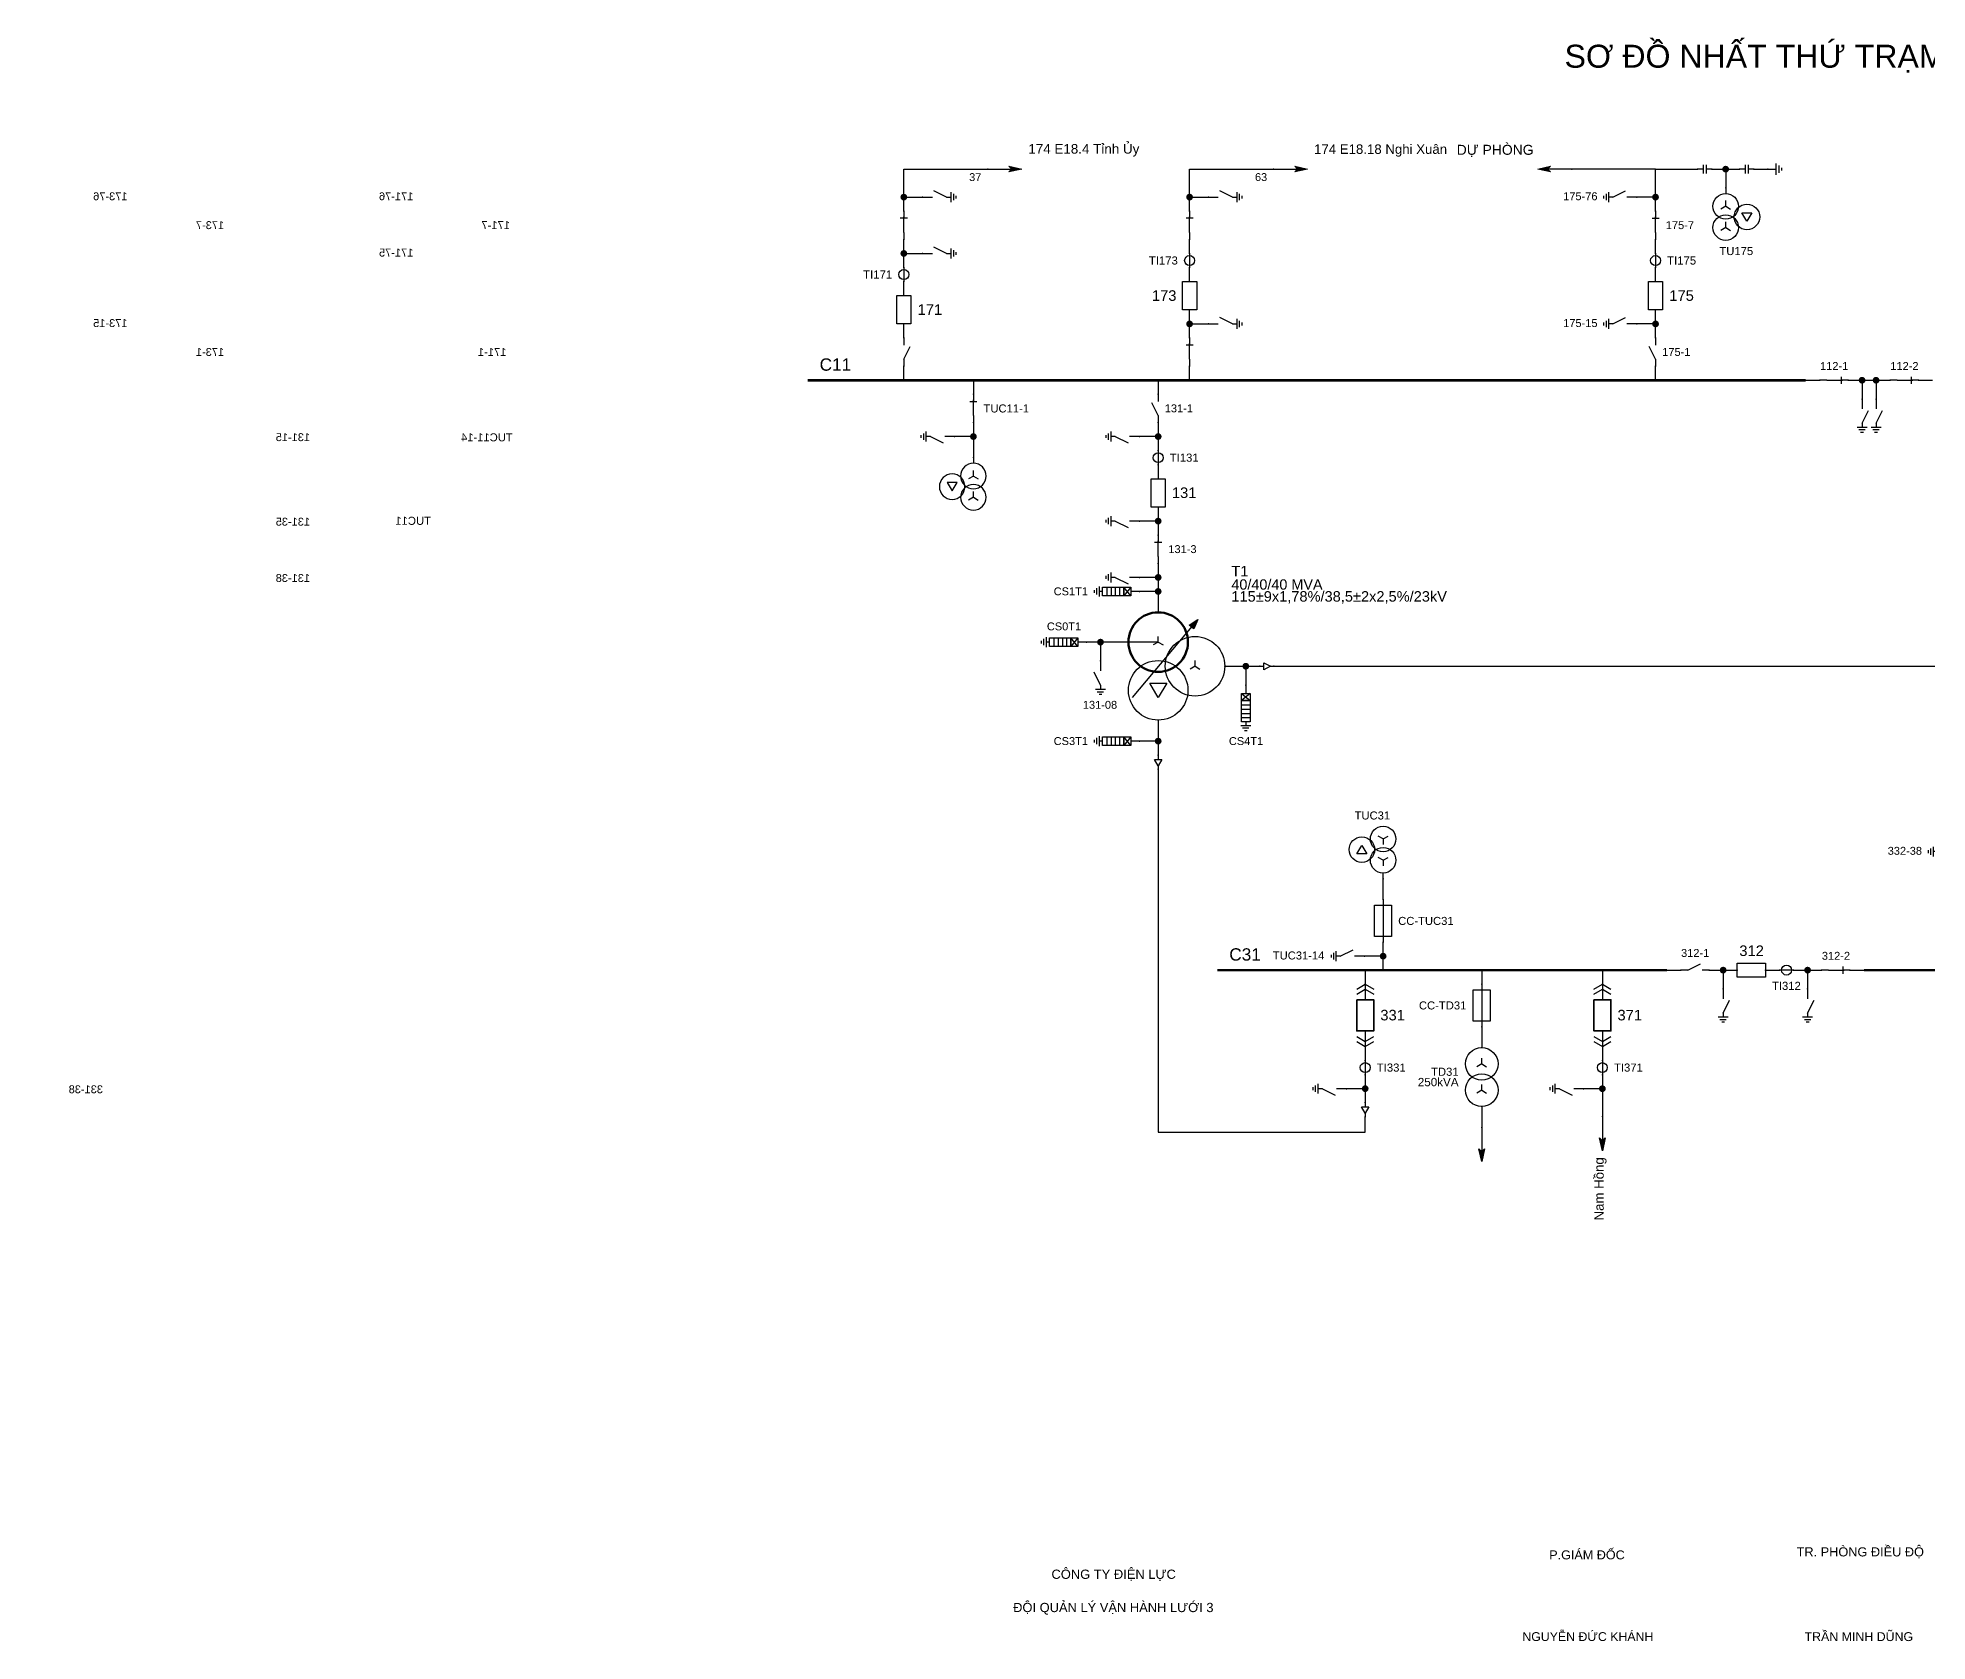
# Model space of a CAD drawing. Header units: millimetres. Extents: x -386 to 411, y 7 to 290.
# Drawn here: x -114.7 to 218.6, y 7.4 to 290.1 of the extents above; entities that cross this region are included whole.
import ezdxf

# ---------------------------------------------------------------- set-up
doc = ezdxf.new("R2010")
doc.units = ezdxf.units.MM
for name, color, linetype, lineweight in [('BUSBAR_110KV', 1, 'Continuous', 50), ('BUSBAR_35KV', 30, 'Continuous', 50), ('GROUND', 3, 'Continuous', 25), ('HV_110KV', 1, 'Continuous', 25), ('MV_22KV', 5, 'Continuous', 25), ('MV_35KV', 30, 'Continuous', 25), ('SLD_OTHER', 7, 'Continuous', 25)]:
    doc.layers.add(name, color=color, linetype=linetype, lineweight=lineweight)
doc.layers.add('SYM_PORTS', color=8, linetype='Continuous', plot=False)
doc.layers.add('TEXT', color=7, linetype='Continuous')
doc.styles.add('SLD_TEXT', font='arial.ttf')

# ---------------------------------------------------------------- blocks, each defined once
blk = doc.blocks.new('SYM_DISCONNECTOR_OPEN')
at = {"lineweight": 25}
for points in [[(0, -1.25), (-1.125, 1)], [(0, 2.5), (0, 1.25)], [(0, -1.25), (0, -2.5)]]:
    blk.add_lwpolyline(points, dxfattribs=at)
at = {"layer": 'SYM_PORTS'}
for p in [(0, 2.5), (0, -2.5)]:
    blk.add_point(p, dxfattribs=at)
blk.add_attdef('DEVICE_CODE', (1, -0.5), '', height=2)
blk = doc.blocks.new('SYM_CIRCUIT_BREAKER')
at = {"lineweight": 25}
blk.add_lwpolyline([(-1.25, 2.5), (1.25, 2.5), (1.25, -2.5), (-1.25, -2.5)], close=True, dxfattribs=at)
at = {"layer": 'SYM_PORTS'}
for p in [(0, 2.5), (0, -2.5)]:
    blk.add_point(p, dxfattribs=at)
blk.add_attdef('DEVICE_CODE', (2.25, -0.5), '', height=2)
at = {"flags": 1}
blk.add_attdef('RATING', (2.25, -3.5), '', height=2, dxfattribs=at)
blk = doc.blocks.new('SYM_CURRENT_TRANSFORMER')
at = {"lineweight": 25}
blk.add_lwpolyline([(0, 1.25), (0, -1.25)], dxfattribs=at)
blk.add_circle((0, 0), 0.875, dxfattribs=at)
at = {"layer": 'SYM_PORTS'}
for p in [(0, 1.25), (0, -1.25)]:
    blk.add_point(p, dxfattribs=at)
blk.add_attdef('DEVICE_CODE', (1.875, -1.75), '', height=2)
at = {"flags": 1}
blk.add_attdef('RATIO', (1.875, -4.75), '', height=2, dxfattribs=at)
blk = doc.blocks.new('SYM_EARTHING_SWITCH_OPEN')
at = {"lineweight": 25}
for points in [[(0, -1.25), (-1.125, 1)], [(0, 3), (0, 1.25)], [(-0.875, -2), (0.875, -2)], [(-0.5625, -2.4375), (0.5625, -2.4375)], [(-0.25, -2.875), (0.25, -2.875)], [(0, -1.25), (0, -2)]]:
    blk.add_lwpolyline(points, dxfattribs=at)
at = {"layer": 'SYM_PORTS'}
blk.add_point((0, 3), dxfattribs=at)
blk.add_attdef('DEVICE_CODE', (1.875, 0), '', height=2)
blk = doc.blocks.new('SYM_DISCONNECTOR_CLOSED')
at = {"lineweight": 25}
for points in [[(-0.625, 1.25), (0.625, 1.25)], [(0, 2.5), (0, 1.25)], [(0, -1.25), (0, 1.5)], [(0, -1.25), (0, -2.5)]]:
    blk.add_lwpolyline(points, dxfattribs=at)
at = {"layer": 'SYM_PORTS'}
for p in [(0, 2.5), (0, -2.5)]:
    blk.add_point(p, dxfattribs=at)
blk.add_attdef('DEVICE_CODE', (1.625, -0.5), '', height=2)
blk = doc.blocks.new('SYM_LINE_FEEDER_ARROW')
blk.add_hatch(color=7).paths.add_polyline_path([(0, -3), (-0.5, -0.75), (0, -1.25), (0.5, -0.75)])
at = {"lineweight": 25}
blk.add_lwpolyline([(0, 3), (0, -1.25)], dxfattribs=at)
blk.add_lwpolyline([(0, -3), (-0.5, -0.75), (0, -1.25), (0.5, -0.75)], close=True, dxfattribs=at)
at = {"layer": 'SYM_PORTS'}
blk.add_point((0, 3), dxfattribs=at)
blk.add_attdef('LINE_NAME', (1.5, 0), '', height=2)
blk = doc.blocks.new('SYM_COUPLING_CAPACITOR')
at = {"lineweight": 25}
for points in [[(-0.75, 0.25), (0.75, 0.25)], [(0, 1.25), (0, 0.25)], [(-0.75, -0.25), (0.75, -0.25)], [(0, -0.25), (0, -1.25)]]:
    blk.add_lwpolyline(points, dxfattribs=at)
at = {"layer": 'SYM_PORTS'}
for p in [(0, 1.25), (0, -1.25)]:
    blk.add_point(p, dxfattribs=at)
blk.add_attdef('DEVICE_CODE', (1.75, -1.75), '', height=2)
blk = doc.blocks.new('SYM_VOLTAGE_TRANSFORMER')
at = {"lineweight": 25}
for points in [[(0, 4.625), (0, 3.625)], [(0, 1.375), (-0.8625, 0.875)], [(0, 1.375), (0, 2.375)], [(0, 1.375), (0.8625, 0.875)], [(0, -2.375), (-0.8625, -2.875)], [(0, -2.375), (0, -1.375)], [(0, -2.375), (0.8625, -2.875)]]:
    blk.add_lwpolyline(points, dxfattribs=at)
blk.add_lwpolyline([(2.875, 0.25), (4.625, 0.25), (3.75, -1.25)], close=True, dxfattribs=at)
for centre in [(0, 1.375), (3.75, -0.5), (0, -2.375)]:
    blk.add_circle(centre, 2.25, dxfattribs=at)
at = {"layer": 'SYM_PORTS'}
blk.add_point((0, 4.625), dxfattribs=at)
blk.add_attdef('DEVICE_CODE', (7, 1.625), '', height=2)
at = {"flags": 1}
blk.add_attdef('RATIO', (7, -1.375), '', height=2, dxfattribs=at)
blk = doc.blocks.new('SYM_GROUND_SYMBOL')
at = {"lineweight": 25}
for points in [[(0, 1.25), (0, -0.25)], [(-1, -0.25), (1, -0.25)], [(-0.625, -0.75), (0.625, -0.75)], [(-0.25, -1.25), (0.25, -1.25)]]:
    blk.add_lwpolyline(points, dxfattribs=at)
at = {"layer": 'SYM_PORTS'}
blk.add_point((0, 1.25), dxfattribs=at)
blk = doc.blocks.new('SYM_SURGE_ARRESTER')
at = {"lineweight": 25}
for points in [[(0, 4), (0, 2.5)], [(-0.75, 2.5), (0.75, 1.25)], [(0.75, 2.5), (-0.75, 1.25)], [(-0.75, 0.5), (0.75, 0.5)], [(-0.875, -3.125), (0.875, -3.125)], [(-0.75, -0.25), (0.75, -0.25)], [(-0.75, -1), (0.75, -1)], [(-0.75, -1.75), (0.75, -1.75)], [(0, -2.5), (0, -3.125)], [(-0.5625, -3.5625), (0.5625, -3.5625)], [(-0.25, -4), (0.25, -4)]]:
    blk.add_lwpolyline(points, dxfattribs=at)
for points in [[(-0.75, 2.5), (0.75, 2.5), (0.75, 1.25), (-0.75, 1.25)], [(-0.75, 1.25), (0.75, 1.25), (0.75, -2.5), (-0.75, -2.5)]]:
    blk.add_lwpolyline(points, close=True, dxfattribs=at)
at = {"layer": 'SYM_PORTS'}
blk.add_point((0, 4), dxfattribs=at)
blk.add_attdef('DEVICE_CODE', (1.875, 1), '', height=2)
blk = doc.blocks.new('SYM_TRANSFORMER_3W')
blk.add_hatch(color=7).paths.add_polyline_path([(3.75, 8.25), (3.0125, 6.575), (2.2375, 7.225)])
at = {"lineweight": 25}
for points in [[(-7.75, -5.5), (3.0125, 7.35)], [(-3.25, 4.25), (-8.5, 4.25)], [(-3.25, 4.25), (-4.1125, 3.75)], [(-3.25, 4.25), (-3.25, 5.25)], [(-3.25, 4.25), (-2.3875, 3.75)], [(3.25, 0), (2.3875, -0.5)], [(3.25, 0), (3.25, 1)], [(3.25, 0), (4.1125, -0.5)]]:
    blk.add_lwpolyline(points, dxfattribs=at)
for points in [[(3.75, 8.25), (3.0125, 6.575), (2.2375, 7.225)], [(-4.75, -3), (-1.75, -3), (-3.25, -5.5)]]:
    blk.add_lwpolyline(points, close=True, dxfattribs=at)
at = {"lineweight": 50}
blk.add_circle((-3.25, 4.25), 5.25, dxfattribs=at)
at = {"lineweight": 25}
for centre in [(3.25, 0), (-3.25, -4.25)]:
    blk.add_circle(centre, 5.25, dxfattribs=at)
at = {"layer": 'SYM_PORTS'}
for p in [(-3.25, 9.5), (-8.5, 4.25), (8.5, 0), (-3.25, -9.5)]:
    blk.add_point(p, dxfattribs=at)
blk.add_attdef('DEVICE_CODE', (9.5, 6.5), '', height=2)
at = {"flags": 1}
for tag, p in [('POWER', (9.5, 3.5)), ('VOLTAGE_RATIO', (9.5, 0.5))]:
    blk.add_attdef(tag, p, '', height=2, dxfattribs=at)
blk = doc.blocks.new('SYM_CABLE_TERMINATION')
at = {"lineweight": 25}
blk.add_lwpolyline([(-0.625, 0.5), (0.625, 0.5), (0, -0.625)], close=True, dxfattribs=at)
for points in [[(0, 1.25), (0, 0.5)], [(0, -0.625), (0, -1.25)]]:
    blk.add_lwpolyline(points, dxfattribs=at)
at = {"layer": 'SYM_PORTS'}
for p in [(0, 1.25), (0, -1.25)]:
    blk.add_point(p, dxfattribs=at)
blk = doc.blocks.new('SYM_DRAWOUT_BREAKER')
at = {"lineweight": 25}
for points in [[(-1.5, 4.625), (0, 5.5), (1.5, 4.625)], [(-1.5, 3.75), (0, 4.625), (1.5, 3.75)], [(0, 5.5), (0, 2.75)], [(0, -2.75), (0, -5.5)], [(-1.5, -3.75), (0, -4.625), (1.5, -3.75)], [(-1.5, -4.625), (0, -5.5), (1.5, -4.625)]]:
    blk.add_lwpolyline(points, dxfattribs=at)
at = {"lineweight": 35}
blk.add_lwpolyline([(-1.5, 2.75), (1.5, 2.75), (1.5, -2.75), (-1.5, -2.75)], close=True, dxfattribs=at)
at = {"layer": 'SYM_PORTS'}
for p in [(0, 5.5), (0, -5.5)]:
    blk.add_point(p, dxfattribs=at)
blk.add_attdef('DEVICE_CODE', (2.5, 2.5), '', height=2)
at = {"flags": 1}
blk.add_attdef('RATING', (2.5, -0.5), '', height=2, dxfattribs=at)
blk = doc.blocks.new('SYM_FUSE_DISCONNECTOR')
at = {"lineweight": 25}
blk.add_lwpolyline([(0, 3.75), (0, -3.75)], dxfattribs=at)
blk.add_lwpolyline([(-1.5, 2.75), (1.5, 2.75), (1.5, -2.75), (-1.5, -2.75)], close=True, dxfattribs=at)
at = {"layer": 'SYM_PORTS'}
for p in [(0, 3.75), (0, -3.75)]:
    blk.add_point(p, dxfattribs=at)
blk.add_attdef('DEVICE_CODE', (2.5, 0.75), '', height=2)
at = {"flags": 1}
blk.add_attdef('RATING', (2.5, -2.25), '', height=2, dxfattribs=at)
blk = doc.blocks.new('SYM_TRANSFORMER_2W')
at = {"lineweight": 25}
for points in [[(0, 2.3125), (-0.8625, 1.8125)], [(0, 2.3125), (0, 3.3125)], [(0, 2.3125), (0.8625, 1.8125)], [(0, -2.3125), (-0.8625, -2.8125)], [(0, -2.3125), (0, -1.3125)], [(0, -2.3125), (0.8625, -2.8125)]]:
    blk.add_lwpolyline(points, dxfattribs=at)
for centre in [(0, 2.3125), (0, -2.3125)]:
    blk.add_circle(centre, 2.875, dxfattribs=at)
at = {"layer": 'SYM_PORTS'}
for p in [(0, 5.1875), (0, -5.1875)]:
    blk.add_point(p, dxfattribs=at)
blk.add_attdef('DEVICE_CODE', (3.875, 2.1875), '', height=2)
at = {"flags": 1}
for tag, p in [('POWER', (3.875, -0.8125)), ('VOLTAGE_RATIO', (3.875, -3.8125))]:
    blk.add_attdef(tag, p, '', height=2, dxfattribs=at)

msp = doc.modelspace()

# ---------------------------------------------------------------- hatches: boundary and pattern name
at = {"layer": 'HV_110KV'}
h = msp.add_hatch(color=7, dxfattribs=at)
edge = h.paths.add_edge_path()
edge.add_arc((183.03, 266.92), 0.6, 0, 360)
h = msp.add_hatch(color=7, dxfattribs=at)
edge = h.paths.add_edge_path()
edge.add_arc((38.08, 261.99), 0.6, 0, 360)
h = msp.add_hatch(color=7, dxfattribs=at)
edge = h.paths.add_edge_path()
edge.add_arc((88.48, 261.99), 0.6, 0, 360)
h = msp.add_hatch(color=7, dxfattribs=at)
edge = h.paths.add_edge_path()
edge.add_arc((170.66, 261.99), 0.6, 0, 360)
h = msp.add_hatch(color=7, dxfattribs=at)
edge = h.paths.add_edge_path()
edge.add_arc((38.08, 252.06), 0.6, 0, 360)
h = msp.add_hatch(color=7, dxfattribs=at)
edge = h.paths.add_edge_path()
edge.add_arc((88.48, 239.63), 0.6, 0, 360)
h = msp.add_hatch(color=7, dxfattribs=at)
edge = h.paths.add_edge_path()
edge.add_arc((170.66, 239.63), 0.6, 0, 360)
h = msp.add_hatch(color=7, dxfattribs=at)
edge = h.paths.add_edge_path()
edge.add_arc((207.08, 229.7), 0.6, 0, 360)
h = msp.add_hatch(color=7, dxfattribs=at)
edge = h.paths.add_edge_path()
edge.add_arc((209.55, 229.7), 0.6, 0, 360)
h = msp.add_hatch(color=7, dxfattribs=at)
edge = h.paths.add_edge_path()
edge.add_arc((50.35, 219.77), 0.6, 0, 360)
h = msp.add_hatch(color=7, dxfattribs=at)
edge = h.paths.add_edge_path()
edge.add_arc((82.94, 219.77), 0.6, 0, 360)
h = msp.add_hatch(color=7, dxfattribs=at)
edge = h.paths.add_edge_path()
edge.add_arc((82.94, 204.87), 0.6, 0, 360)
h = msp.add_hatch(color=7, dxfattribs=at)
edge = h.paths.add_edge_path()
edge.add_arc((82.94, 194.94), 0.6, 0, 360)
h = msp.add_hatch(color=7, dxfattribs=at)
edge = h.paths.add_edge_path()
edge.add_arc((82.94, 192.47), 0.6, 0, 360)
h = msp.add_hatch(color=7, dxfattribs=at)
edge = h.paths.add_edge_path()
edge.add_arc((72.76, 183.53), 0.6, 0, 360)
at = {"layer": 'MV_22KV'}
h = msp.add_hatch(color=7, dxfattribs=at)
edge = h.paths.add_edge_path()
edge.add_arc((98.39, 179.28), 0.6, 0, 360)
at = {"layer": 'MV_35KV'}
h = msp.add_hatch(color=7, dxfattribs=at)
edge = h.paths.add_edge_path()
edge.add_arc((82.94, 166.08), 0.6, 0, 360)
h = msp.add_hatch(color=7, dxfattribs=at)
edge = h.paths.add_edge_path()
edge.add_arc((122.61, 128.16), 0.6, 0, 360)
h = msp.add_hatch(color=7, dxfattribs=at)
edge = h.paths.add_edge_path()
edge.add_arc((182.58, 125.7), 0.6, 0, 360)
h = msp.add_hatch(color=7, dxfattribs=at)
edge = h.paths.add_edge_path()
edge.add_arc((197.48, 125.7), 0.6, 0, 360)
h = msp.add_hatch(color=7, dxfattribs=at)
edge = h.paths.add_edge_path()
edge.add_arc((119.45, 104.8), 0.6, 0, 360)
h = msp.add_hatch(color=7, dxfattribs=at)
edge = h.paths.add_edge_path()
edge.add_arc((161.28, 104.8), 0.6, 0, 360)

# ---------------------------------------------------------------- linework, layer by layer
at = {"layer": 'BUSBAR_110KV', "const_width": 0.457}
msp.add_lwpolyline([(21.13, 229.7), (197.15, 229.7)], dxfattribs=at)
at = {"layer": 'BUSBAR_35KV', "const_width": 0.457}
for points in [[(93.38, 125.7), (172.65, 125.7)], [(207.41, 125.7), (280.97, 125.7)]]:
    msp.add_lwpolyline(points, dxfattribs=at)
at = {"layer": 'GROUND'}
msp.add_lwpolyline([(187.99, 266.92), (190.46, 266.92)], dxfattribs=at)
at = {"layer": 'HV_110KV'}
for points in [[(38.08, 261.99), (38.08, 266.92), (52.87, 266.92)], [(88.48, 261.99), (88.48, 266.92), (103.27, 266.92)], [(170.66, 266.92), (155.87, 266.92)], [(170.66, 261.99), (170.66, 266.92)], [(170.66, 266.92), (178.06, 266.92)], [(180.56, 266.92), (183.03, 266.92)], [(183.03, 266.92), (183.03, 263.62)], [(183.03, 266.92), (185.49, 266.92)], [(38.08, 259.52), (38.08, 261.99)], [(38.08, 261.99), (41.38, 261.99)], [(88.48, 259.52), (88.48, 261.99)], [(88.48, 261.99), (91.79, 261.99)], [(170.66, 261.99), (167.36, 261.99)], [(170.66, 259.52), (170.66, 261.99)], [(38.08, 252.06), (38.08, 254.52)], [(88.48, 252.06), (88.48, 254.52)], [(170.66, 252.06), (170.66, 254.52)], [(38.08, 249.59), (38.08, 252.06)], [(38.08, 252.06), (41.38, 252.06)], [(38.08, 244.63), (38.08, 247.09)], [(88.48, 247.09), (88.48, 249.56)], [(170.66, 247.09), (170.66, 249.56)], [(88.48, 239.63), (88.48, 242.09)], [(170.66, 239.63), (170.66, 242.09)], [(38.08, 237.16), (38.08, 239.63)], [(88.48, 237.16), (88.48, 239.63)], [(88.48, 239.63), (91.79, 239.63)], [(170.66, 239.63), (167.36, 239.63)], [(170.66, 237.16), (170.66, 239.63)], [(38.08, 229.7), (38.08, 232.16)], [(88.48, 229.7), (88.48, 232.16)], [(170.66, 229.7), (170.66, 232.16)], [(50.35, 229.7), (50.35, 227.23)], [(82.94, 229.7), (82.94, 227.23)], [(197.15, 229.7), (199.62, 229.7)], [(204.62, 229.7), (207.08, 229.7)], [(207.08, 229.7), (207.08, 226.39)], [(207.08, 229.7), (209.55, 229.7)], [(209.55, 229.7), (209.55, 226.39)], [(209.55, 229.7), (212.01, 229.7)], [(217.01, 229.7), (219.48, 229.7)], [(50.35, 222.23), (50.35, 219.77)], [(82.94, 222.23), (82.94, 219.77)], [(50.35, 219.77), (47.04, 219.77)], [(50.35, 219.77), (50.35, 216.07)], [(82.94, 219.77), (79.63, 219.77)], [(82.94, 219.77), (82.94, 217.3)], [(82.94, 214.8), (82.94, 212.34)], [(82.94, 207.34), (82.94, 204.87)], [(82.94, 204.87), (79.63, 204.87)], [(82.94, 204.87), (82.94, 202.4)], [(82.94, 197.4), (82.94, 194.94)], [(82.94, 194.94), (79.63, 194.94)], [(82.94, 194.94), (82.94, 192.47)], [(82.94, 192.47), (79.63, 192.47)], [(82.94, 192.47), (82.94, 188.78)], [(72.76, 183.53), (70.29, 183.53)], [(77.69, 183.53), (72.76, 183.53)], [(72.76, 183.53), (72.76, 180.22)]]:
    msp.add_lwpolyline(points, dxfattribs=at)
at = {"layer": 'MV_22KV'}
msp.add_lwpolyline([(103.35, 179.28), (106.05, 179.28), (222, 179.28), (222, 189.98), (243.32, 189.98, -1), (245.32, 189.98), (255, 189.98), (255, 198.98), (390.41, 198.98), (390.41, 178.51), (387.71, 178.51)], format="xyb", dxfattribs=at)
for points in [[(94.69, 179.28), (98.39, 179.28)], [(98.39, 179.28), (98.39, 175.97)], [(98.39, 179.28), (100.85, 179.28)]]:
    msp.add_lwpolyline(points, dxfattribs=at)
at = {"layer": 'MV_35KV'}
for points in [[(82.94, 169.78), (82.94, 166.08)], [(82.94, 166.08), (79.63, 166.08)], [(82.94, 166.08), (82.94, 163.61)], [(82.94, 161.11), (82.94, 158.41), (82.94, 97.14), (119.45, 97.14), (119.45, 99.84)], [(122.61, 138.13), (122.61, 141.83)], [(122.61, 128.16), (122.61, 130.63)], [(122.61, 128.16), (119.3, 128.16)], [(122.61, 125.7), (122.61, 128.16)], [(119.45, 125.7), (119.45, 123.23)], [(140, 125.7), (140, 123.23)], [(161.28, 125.7), (161.28, 123.23)], [(172.65, 125.7), (175.11, 125.7)], [(180.11, 125.7), (182.58, 125.7)], [(182.58, 125.7), (182.58, 122.39)], [(182.58, 125.7), (185.04, 125.7)], [(190.04, 125.7), (192.51, 125.7)], [(195.01, 125.7), (197.48, 125.7)], [(197.48, 125.7), (197.48, 122.39)], [(197.48, 125.7), (199.94, 125.7)], [(204.94, 125.7), (207.41, 125.7)], [(140, 115.73), (140, 112.03)], [(119.45, 112.23), (119.45, 109.77)], [(161.28, 112.23), (161.28, 109.77)], [(119.45, 107.27), (119.45, 104.8)], [(161.28, 107.27), (161.28, 104.8)], [(119.45, 104.8), (116.15, 104.8)], [(119.45, 104.8), (119.45, 102.34)], [(161.28, 104.8), (157.97, 104.8)], [(161.28, 104.8), (161.28, 99.87)]]:
    msp.add_lwpolyline(points, dxfattribs=at)
at = {"layer": 'SLD_OTHER'}
msp.add_lwpolyline([(140, 101.66), (140, 97.96)], dxfattribs=at)

# ---------------------------------------------------------------- block references
at = {"layer": 'GROUND'}
for name, p, rotation in [('SYM_COUPLING_CAPACITOR', (186.74, 266.92), 270), ('SYM_GROUND_SYMBOL', (191.71, 266.92), 90)]:
    msp.add_blockref(name, p, dxfattribs=dict(at, rotation=rotation))
at = {"layer": 'HV_110KV'}
for name, p, rotation in [('SYM_LINE_FEEDER_ARROW', (55.87, 266.92), 90), ('SYM_LINE_FEEDER_ARROW', (106.27, 266.92), 90), ('SYM_LINE_FEEDER_ARROW', (152.87, 266.92), 270), ('SYM_COUPLING_CAPACITOR', (179.31, 266.92), 270)]:
    msp.add_blockref(name, p, dxfattribs=dict(at, rotation=rotation))
ref = msp.add_blockref('SYM_VOLTAGE_TRANSFORMER', (183.03, 258.99), dxfattribs=at)
ref.add_attrib('DEVICE_CODE', 'TU175', (181.92, 251.77), dxfattribs={"layer": 'TEXT', "height": 1.421, "style": 'SLD_TEXT'})
ref = msp.add_blockref('SYM_EARTHING_SWITCH_OPEN', (94.79, 261.99), dxfattribs=dict(at, xscale=-1, rotation=90))
ref.add_attrib('DEVICE_CODE', '173-76', (98.83, 261.44), dxfattribs={"layer": 'TEXT', "extrusion": (0, 0, -1), "height": 1.395, "style": 'SLD_TEXT'})
ref = msp.add_blockref('SYM_EARTHING_SWITCH_OPEN', (44.38, 261.99), dxfattribs=dict(at, xscale=-1, rotation=90))
ref.add_attrib('DEVICE_CODE', '171-76', (48.42, 261.44), dxfattribs={"layer": 'TEXT', "extrusion": (0, 0, -1), "height": 1.395, "style": 'SLD_TEXT'})
ref = msp.add_blockref('SYM_EARTHING_SWITCH_OPEN', (164.36, 261.99), dxfattribs=dict(at, rotation=270))
ref.add_attrib('DEVICE_CODE', '175-76', (154.36, 261.44), dxfattribs={"layer": 'TEXT', "height": 1.395, "style": 'SLD_TEXT'})
ref = msp.add_blockref('SYM_DISCONNECTOR_CLOSED', (88.48, 257.02), dxfattribs=dict(at, xscale=-1))
ref.add_attrib('DEVICE_CODE', '173-7', (81.79, 256.35), dxfattribs={"layer": 'TEXT', "extrusion": (0, 0, -1), "height": 1.396, "style": 'SLD_TEXT'})
ref = msp.add_blockref('SYM_DISCONNECTOR_CLOSED', (38.08, 257.02), dxfattribs=dict(at, xscale=-1))
ref.add_attrib('DEVICE_CODE', '171-7', (31.38, 256.34), dxfattribs={"layer": 'TEXT', "extrusion": (0, 0, -1), "height": 1.408, "style": 'SLD_TEXT'})
ref = msp.add_blockref('SYM_DISCONNECTOR_CLOSED', (170.66, 257.02), dxfattribs=at)
ref.add_attrib('DEVICE_CODE', '175-7', (172.46, 256.35), dxfattribs={"layer": 'TEXT', "height": 1.396, "style": 'SLD_TEXT'})
ref = msp.add_blockref('SYM_EARTHING_SWITCH_OPEN', (44.38, 252.06), dxfattribs=dict(at, xscale=-1, rotation=90))
ref.add_attrib('DEVICE_CODE', '171-75', (48.42, 251.51), dxfattribs={"layer": 'TEXT', "extrusion": (0, 0, -1), "height": 1.395, "style": 'SLD_TEXT'})
ref = msp.add_blockref('SYM_CURRENT_TRANSFORMER', (88.48, 250.81), dxfattribs=at)
ref.add_attrib('DEVICE_CODE', 'TI173', (81.3, 250.1), dxfattribs={"layer": 'TEXT', "height": 1.429, "style": 'SLD_TEXT'})
ref = msp.add_blockref('SYM_CURRENT_TRANSFORMER', (170.66, 250.81), dxfattribs=at)
ref.add_attrib('DEVICE_CODE', 'TI175', (172.71, 250.1), dxfattribs={"layer": 'TEXT', "height": 1.429, "style": 'SLD_TEXT'})
ref = msp.add_blockref('SYM_CURRENT_TRANSFORMER', (38.08, 248.34), dxfattribs=at)
ref.add_attrib('DEVICE_CODE', 'TI171', (30.9, 247.62), dxfattribs={"layer": 'TEXT', "height": 1.441, "style": 'SLD_TEXT'})
ref = msp.add_blockref('SYM_CIRCUIT_BREAKER', (88.48, 244.59), dxfattribs=at)
ref.add_attrib('DEVICE_CODE', '173', (81.83, 243.7), dxfattribs={"layer": 'TEXT', "height": 1.861, "style": 'SLD_TEXT'})
ref = msp.add_blockref('SYM_CIRCUIT_BREAKER', (170.66, 244.59), dxfattribs=at)
ref.add_attrib('DEVICE_CODE', '175', (173.08, 243.7), dxfattribs={"layer": 'TEXT', "height": 1.861, "style": 'SLD_TEXT'})
ref = msp.add_blockref('SYM_CIRCUIT_BREAKER', (38.08, 242.13), dxfattribs=at)
ref.add_attrib('DEVICE_CODE', '171', (40.49, 241.22), dxfattribs={"layer": 'TEXT', "height": 1.877, "style": 'SLD_TEXT'})
ref = msp.add_blockref('SYM_EARTHING_SWITCH_OPEN', (94.79, 239.63), dxfattribs=dict(at, xscale=-1, rotation=90))
ref.add_attrib('DEVICE_CODE', '173-15', (98.83, 239.08), dxfattribs={"layer": 'TEXT', "extrusion": (0, 0, -1), "height": 1.395, "style": 'SLD_TEXT'})
ref = msp.add_blockref('SYM_EARTHING_SWITCH_OPEN', (164.36, 239.63), dxfattribs=dict(at, rotation=270))
ref.add_attrib('DEVICE_CODE', '175-15', (154.36, 239.08), dxfattribs={"layer": 'TEXT', "height": 1.395, "style": 'SLD_TEXT'})
ref = msp.add_blockref('SYM_DISCONNECTOR_CLOSED', (88.48, 234.66), dxfattribs=dict(at, xscale=-1))
ref.add_attrib('DEVICE_CODE', '173-1', (81.79, 233.99), dxfattribs={"layer": 'TEXT', "extrusion": (0, 0, -1), "height": 1.396, "style": 'SLD_TEXT'})
ref = msp.add_blockref('SYM_DISCONNECTOR_OPEN', (38.08, 234.66), dxfattribs=dict(at, xscale=-1))
ref.add_attrib('DEVICE_CODE', '171-1', (32.01, 233.97), dxfattribs={"layer": 'TEXT', "extrusion": (0, 0, -1), "height": 1.408, "style": 'SLD_TEXT'})
ref = msp.add_blockref('SYM_DISCONNECTOR_OPEN', (170.66, 234.66), dxfattribs=at)
ref.add_attrib('DEVICE_CODE', '175-1', (171.83, 233.99), dxfattribs={"layer": 'TEXT', "height": 1.396, "style": 'SLD_TEXT'})
ref = msp.add_blockref('SYM_DISCONNECTOR_CLOSED', (202.12, 229.7), dxfattribs=dict(at, rotation=270))
ref.add_attrib('DEVICE_CODE', '112-1', (199.67, 231.51), dxfattribs={"layer": 'TEXT', "height": 1.394, "style": 'SLD_TEXT'})
ref = msp.add_blockref('SYM_DISCONNECTOR_CLOSED', (214.51, 229.7), dxfattribs=dict(at, rotation=270))
ref.add_attrib('DEVICE_CODE', '112-2', (212.06, 231.51), dxfattribs={"layer": 'TEXT', "height": 1.394, "style": 'SLD_TEXT'})
ref = msp.add_blockref('SYM_DISCONNECTOR_CLOSED', (50.35, 224.73), dxfattribs=at)
ref.add_attrib('DEVICE_CODE', 'TUC11-1', (52.14, 224.02), dxfattribs={"layer": 'TEXT', "height": 1.415, "style": 'SLD_TEXT'})
ref = msp.add_blockref('SYM_DISCONNECTOR_OPEN', (82.94, 224.73), dxfattribs=at)
ref.add_attrib('DEVICE_CODE', '131-1', (84.1, 224.05), dxfattribs={"layer": 'TEXT', "height": 1.393, "style": 'SLD_TEXT'})
ref = msp.add_blockref('SYM_EARTHING_SWITCH_OPEN', (209.55, 223.39), dxfattribs=dict(at, xscale=-1))
ref.add_attrib('DEVICE_CODE', '112-25', (212.65, 217.95), dxfattribs={"layer": 'TEXT', "extrusion": (0, 0, -1), "height": 1.392, "style": 'SLD_TEXT'})
ref = msp.add_blockref('SYM_EARTHING_SWITCH_OPEN', (207.08, 223.39), dxfattribs=dict(at, xscale=-1))
ref.add_attrib('DEVICE_CODE', '112-15', (204.23, 217.95), dxfattribs={"layer": 'TEXT', "extrusion": (0, 0, -1), "height": 1.392, "style": 'SLD_TEXT'})
ref = msp.add_blockref('SYM_EARTHING_SWITCH_OPEN', (238.02, 219.77), dxfattribs=dict(at, xscale=-1, rotation=270))
ref.add_attrib('DEVICE_CODE', '132-25', (228.02, 218.97), dxfattribs={"layer": 'TEXT', "extrusion": (0, 0, -1), "height": 1.392, "style": 'SLD_TEXT'})
ref = msp.add_blockref('SYM_EARTHING_SWITCH_OPEN', (76.63, 219.77), dxfattribs=dict(at, xscale=-1, rotation=270))
ref.add_attrib('DEVICE_CODE', '131-15', (66.64, 218.97), dxfattribs={"layer": 'TEXT', "extrusion": (0, 0, -1), "height": 1.392, "style": 'SLD_TEXT'})
ref = msp.add_blockref('SYM_EARTHING_SWITCH_OPEN', (44.04, 219.77), dxfattribs=dict(at, xscale=-1, rotation=270))
ref.add_attrib('DEVICE_CODE', 'TUC11-14', (30.9, 218.93), dxfattribs={"layer": 'TEXT', "extrusion": (0, 0, -1), "height": 1.411, "style": 'SLD_TEXT'})
ref = msp.add_blockref('SYM_CURRENT_TRANSFORMER', (82.94, 216.05), dxfattribs=at)
ref.add_attrib('DEVICE_CODE', 'TI131', (84.98, 215.34), dxfattribs={"layer": 'TEXT', "height": 1.426, "style": 'SLD_TEXT'})
ref = msp.add_blockref('SYM_VOLTAGE_TRANSFORMER', (50.35, 211.44), dxfattribs=dict(at, xscale=-1))
ref.add_attrib('DEVICE_CODE', 'TUC11', (45.32, 204.21), dxfattribs={"layer": 'TEXT', "extrusion": (0, 0, -1), "height": 1.417, "style": 'SLD_TEXT'})
ref = msp.add_blockref('SYM_CIRCUIT_BREAKER', (82.94, 209.84), dxfattribs=at)
ref.add_attrib('DEVICE_CODE', '131', (85.35, 208.94), dxfattribs={"layer": 'TEXT', "height": 1.861, "style": 'SLD_TEXT'})
ref = msp.add_blockref('SYM_EARTHING_SWITCH_OPEN', (238.02, 204.87), dxfattribs=dict(at, xscale=-1, rotation=270))
ref.add_attrib('DEVICE_CODE', '132-35', (228.02, 204.07), dxfattribs={"layer": 'TEXT', "extrusion": (0, 0, -1), "height": 1.392, "style": 'SLD_TEXT'})
ref = msp.add_blockref('SYM_EARTHING_SWITCH_OPEN', (76.63, 204.87), dxfattribs=dict(at, xscale=-1, rotation=270))
ref.add_attrib('DEVICE_CODE', '131-35', (66.64, 204.07), dxfattribs={"layer": 'TEXT', "extrusion": (0, 0, -1), "height": 1.392, "style": 'SLD_TEXT'})
ref = msp.add_blockref('SYM_DISCONNECTOR_CLOSED', (82.94, 199.9), dxfattribs=at)
ref.add_attrib('DEVICE_CODE', '131-3', (84.73, 199.23), dxfattribs={"layer": 'TEXT', "height": 1.393, "style": 'SLD_TEXT'})
ref = msp.add_blockref('SYM_TRANSFORMER_3W', (86.19, 179.28), dxfattribs=at)
ref.add_attrib('DEVICE_CODE', 'T1', (95.85, 195.12), dxfattribs={"layer": 'TEXT', "height": 1.842, "style": 'SLD_TEXT'})
ref = msp.add_blockref('SYM_EARTHING_SWITCH_OPEN', (238.02, 194.94), dxfattribs=dict(at, xscale=-1, rotation=270))
ref.add_attrib('DEVICE_CODE', '132-38', (228.02, 194.14), dxfattribs={"layer": 'TEXT', "extrusion": (0, 0, -1), "height": 1.392, "style": 'SLD_TEXT'})
ref = msp.add_blockref('SYM_EARTHING_SWITCH_OPEN', (76.63, 194.94), dxfattribs=dict(at, xscale=-1, rotation=270))
ref.add_attrib('DEVICE_CODE', '131-38', (66.64, 194.14), dxfattribs={"layer": 'TEXT', "extrusion": (0, 0, -1), "height": 1.392, "style": 'SLD_TEXT'})
ref = msp.add_blockref('SYM_SURGE_ARRESTER', (75.63, 192.47), dxfattribs=dict(at, rotation=270))
ref.add_attrib('DEVICE_CODE', 'CS1T1', (64.51, 191.79), dxfattribs={"layer": 'TEXT', "height": 1.39, "style": 'SLD_TEXT'})
ref = msp.add_blockref('SYM_SURGE_ARRESTER', (66.29, 183.53), dxfattribs=dict(at, rotation=270))
ref.add_attrib('DEVICE_CODE', 'CS0T1', (63.31, 185.61), dxfattribs={"layer": 'TEXT', "height": 1.39, "style": 'SLD_TEXT'})
ref = msp.add_blockref('SYM_EARTHING_SWITCH_OPEN', (72.76, 177.22), dxfattribs=at)
ref.add_attrib('DEVICE_CODE', '131-08', (69.65, 171.78), dxfattribs={"layer": 'TEXT', "height": 1.392, "style": 'SLD_TEXT'})
at = {"layer": 'MV_22KV', "rotation": 90}
msp.add_blockref('SYM_CABLE_TERMINATION', (102.1, 179.28), dxfattribs=at)
at = {"layer": 'MV_22KV'}
ref = msp.add_blockref('SYM_SURGE_ARRESTER', (98.39, 171.97), dxfattribs=at)
ref.add_attrib('DEVICE_CODE', 'CS4T1', (95.41, 165.39), dxfattribs={"layer": 'TEXT', "height": 1.39, "style": 'SLD_TEXT'})
at = {"layer": 'MV_35KV'}
ref = msp.add_blockref('SYM_SURGE_ARRESTER', (75.63, 166.08), dxfattribs=dict(at, rotation=270))
ref.add_attrib('DEVICE_CODE', 'CS3T1', (64.51, 165.39), dxfattribs={"layer": 'TEXT', "height": 1.39, "style": 'SLD_TEXT'})
for name, p in [('SYM_CABLE_TERMINATION', (82.94, 162.36)), ('SYM_CABLE_TERMINATION', (119.45, 101.09)), ('SYM_LINE_FEEDER_ARROW', (161.28, 96.87))]:
    msp.add_blockref(name, p, dxfattribs=at)
ref = msp.add_blockref('SYM_VOLTAGE_TRANSFORMER', (249.65, 146.45), dxfattribs=dict(at, xscale=-1, rotation=180))
ref.add_attrib('DEVICE_CODE', 'TUC32', (248.37, 152.26), dxfattribs={"layer": 'TEXT', "extrusion": (0, 0, -1), "height": 1.417, "style": 'SLD_TEXT'})
ref = msp.add_blockref('SYM_VOLTAGE_TRANSFORMER', (122.61, 146.45), dxfattribs=dict(at, rotation=180))
ref.add_attrib('DEVICE_CODE', 'TUC31', (117.58, 152.26), dxfattribs={"layer": 'TEXT', "height": 1.417, "style": 'SLD_TEXT'})
ref = msp.add_blockref('SYM_EARTHING_SWITCH_OPEN', (221.6, 146.59), dxfattribs=dict(at, rotation=270))
ref.add_attrib('DEVICE_CODE', '332-38', (211.6, 146.04), dxfattribs={"layer": 'TEXT', "height": 1.392, "style": 'SLD_TEXT'})
ref = msp.add_blockref('SYM_FUSE_DISCONNECTOR', (122.61, 134.38), dxfattribs=at)
ref.add_attrib('DEVICE_CODE', 'CC-TUC31', (125.27, 133.67), dxfattribs={"layer": 'TEXT', "height": 1.415, "style": 'SLD_TEXT'})
ref = msp.add_blockref('SYM_CIRCUIT_BREAKER', (187.54, 125.7), dxfattribs=dict(at, rotation=270))
ref.add_attrib('DEVICE_CODE', '312', (185.43, 128.19), dxfattribs={"layer": 'TEXT', "height": 1.861, "style": 'SLD_TEXT'})
ref = msp.add_blockref('SYM_EARTHING_SWITCH_OPEN', (116.3, 128.16), dxfattribs=dict(at, rotation=270))
ref.add_attrib('DEVICE_CODE', 'TUC31-14', (103.16, 127.58), dxfattribs={"layer": 'TEXT', "height": 1.411, "style": 'SLD_TEXT'})
ref = msp.add_blockref('SYM_DISCONNECTOR_OPEN', (177.61, 125.7), dxfattribs=dict(at, rotation=270))
ref.add_attrib('DEVICE_CODE', '312-1', (175.16, 128.03), dxfattribs={"layer": 'TEXT', "height": 1.393, "style": 'SLD_TEXT'})
ref = msp.add_blockref('SYM_DISCONNECTOR_CLOSED', (202.44, 125.7), dxfattribs=dict(at, rotation=270))
ref.add_attrib('DEVICE_CODE', '312-2', (199.99, 127.53), dxfattribs={"layer": 'TEXT', "height": 1.393, "style": 'SLD_TEXT'})
ref = msp.add_blockref('SYM_CURRENT_TRANSFORMER', (193.76, 125.7), dxfattribs=dict(at, rotation=270))
ref.add_attrib('DEVICE_CODE', 'TI312', (191.19, 122.22), dxfattribs={"layer": 'TEXT', "height": 1.426, "style": 'SLD_TEXT'})
ref = msp.add_blockref('SYM_EARTHING_SWITCH_OPEN', (197.48, 119.39), dxfattribs=dict(at, xscale=-1))
ref.add_attrib('DEVICE_CODE', '312-25', (194.62, 113.95), dxfattribs={"layer": 'TEXT', "extrusion": (0, 0, -1), "height": 1.392, "style": 'SLD_TEXT'})
ref = msp.add_blockref('SYM_EARTHING_SWITCH_OPEN', (182.58, 119.39), dxfattribs=dict(at, xscale=-1))
ref.add_attrib('DEVICE_CODE', '312-15', (179.73, 113.95), dxfattribs={"layer": 'TEXT', "extrusion": (0, 0, -1), "height": 1.392, "style": 'SLD_TEXT'})
ref = msp.add_blockref('SYM_DRAWOUT_BREAKER', (119.45, 117.73), dxfattribs=at)
ref.add_attrib('DEVICE_CODE', '331', (122.12, 116.84), dxfattribs={"layer": 'TEXT', "height": 1.861, "style": 'SLD_TEXT'})
ref = msp.add_blockref('SYM_FUSE_DISCONNECTOR', (140, 119.48), dxfattribs=at)
ref.add_attrib('DEVICE_CODE', 'CC-TD31', (128.93, 118.77), dxfattribs={"layer": 'TEXT', "height": 1.417, "style": 'SLD_TEXT'})
ref = msp.add_blockref('SYM_DRAWOUT_BREAKER', (161.28, 117.73), dxfattribs=at)
ref.add_attrib('DEVICE_CODE', '371', (163.94, 116.84), dxfattribs={"layer": 'TEXT', "height": 1.861, "style": 'SLD_TEXT'})
ref = msp.add_blockref('SYM_TRANSFORMER_2W', (140, 106.85), dxfattribs=at)
ref.add_attrib('DEVICE_CODE', 'TD31', (131.06, 107.07), dxfattribs={"layer": 'TEXT', "height": 1.425, "style": 'SLD_TEXT'})
ref = msp.add_blockref('SYM_CURRENT_TRANSFORMER', (119.45, 108.52), dxfattribs=at)
ref.add_attrib('DEVICE_CODE', 'TI331', (121.5, 107.81), dxfattribs={"layer": 'TEXT', "height": 1.426, "style": 'SLD_TEXT'})
ref = msp.add_blockref('SYM_CURRENT_TRANSFORMER', (161.28, 108.52), dxfattribs=at)
ref.add_attrib('DEVICE_CODE', 'TI371', (163.32, 107.81), dxfattribs={"layer": 'TEXT', "height": 1.429, "style": 'SLD_TEXT'})
ref = msp.add_blockref('SYM_EARTHING_SWITCH_OPEN', (154.97, 104.8), dxfattribs=dict(at, xscale=-1, rotation=270))
ref.add_attrib('DEVICE_CODE', '371-76', (144.98, 104), dxfattribs={"layer": 'TEXT', "extrusion": (0, 0, -1), "height": 1.395, "style": 'SLD_TEXT'})
ref = msp.add_blockref('SYM_EARTHING_SWITCH_OPEN', (113.15, 104.8), dxfattribs=dict(at, xscale=-1, rotation=270))
ref.add_attrib('DEVICE_CODE', '331-38', (103.16, 104), dxfattribs={"layer": 'TEXT', "extrusion": (0, 0, -1), "height": 1.392, "style": 'SLD_TEXT'})
at = {"layer": 'SLD_OTHER'}
msp.add_blockref('SYM_LINE_FEEDER_ARROW', (140, 94.96), dxfattribs=at)

# ---------------------------------------------------------------- texts
at = {"layer": 'TEXT', "attachment_point": 7, "style": 'SLD_TEXT'}
for s, insert, char_height in [('SƠ ĐỒ NHẤT THỨ TRẠM 110KV THẠCH LINH', (154.61, 283.91), 4.0506), ('174 E18.4 Tỉnh Ủy', (60.04, 269.14), 1.6923), ('174 E18.18 Nghi Xuân', (110.44, 269.11), 1.6682), ('DỰ PHÒNG', (135.59, 269.06), 1.758), ('37', (49.6, 264.8), 1.387), ('63', (100.01, 264.81), 1.384), ('C11', (23.23, 231.35), 2.174), ('40/40/40 MVA', (95.85, 192.76), 1.8166), ('115±9x1,78%/38,5±2x2,5%/23kV', (95.85, 190.33), 1.8423), ('C31', (95.48, 127.35), 2.174), ('250kVA', (128.73, 105.21), 1.47), ('P.GIÁM ĐỐC', (151.91, 21.79), 1.588), ('TR. PHÒNG ĐIỀU ĐỘ', (195.54, 21.98), 1.6079), ('CÔNG TY ĐIỆN LỰC', (64.12, 18.02), 1.6302), ('ĐỘI QUẢN LÝ VẬN HÀNH LƯỚI 3', (57.36, 12.07), 1.6271), ('NGUYỄN ĐỨC KHÁNH', (147.16, 7.4), 1.5564), ('TRẦN MINH DŨNG', (196.94, 7.39), 1.5618)]:
    msp.add_mtext(s, dxfattribs=dict(at, insert=insert, char_height=char_height))
at = {"layer": 'TEXT', "insert": (162.02, 81.57), "char_height": 1.668, "attachment_point": 7, "rotation": 90, "style": 'SLD_TEXT'}
msp.add_mtext('Nam Hồng', dxfattribs=at)

doc.saveas('drawing.dxf')
